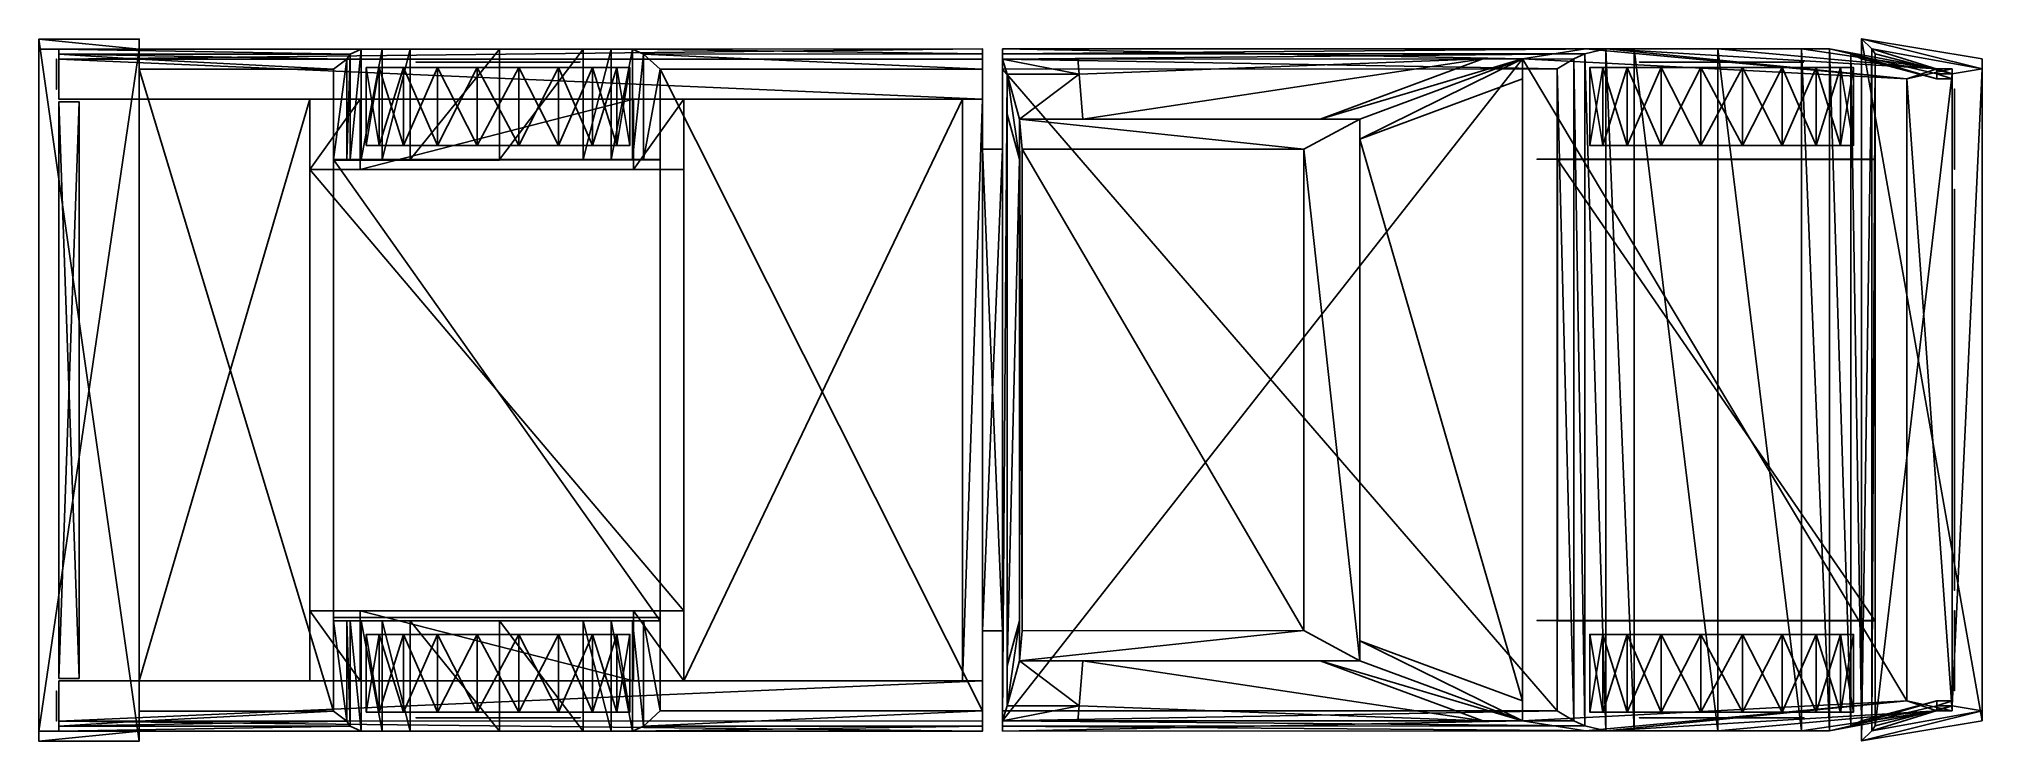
# Model space of a CAD drawing. Extents: x -1857 to -1683, y 1264 to 1328.
import ezdxf

# ---------------------------------------------------------------- set-up
doc = ezdxf.new("R2010")
doc.units = 0
for name, color, linetype in [('P1-BLACK', 8, 'CONTINUOUS'), ('P1-BODY', 5, 'CONTINUOUS'), ('P1-GLASS', 8, 'CONTINUOUS'), ('P1-HUB', 15, 'CONTINUOUS'), ('P1-LITE', 15, 'CONTINUOUS'), ('P1-RED', 9, 'CONTINUOUS'), ('P1-ROOF', 5, 'CONTINUOUS'), ('P1-SILV', 15, 'CONTINUOUS'), ('P1-TIRE', 8, 'CONTINUOUS'), ('P2-YELLO01', 10, 'CONTINUOUS')]:
    doc.layers.add(name, color=color, linetype=linetype)

msp = doc.modelspace()

# ---------------------------------------------------------------- meshes
at = {"layer": 'P1-BLACK'}
mesh = msp.add_polyface(dxfattribs=at)
corners = [(-1770.640137, 1324.866943, 11.134984), (-1720.799194, 1324.874023, 11.134964), (-1720.799194, 1267.114014, 11.135075), (-1770.640137, 1267.107056, 11.135095), (-1719.296631, 1325.776001, 20.150879), (-1719.296631, 1266.21106, 20.150892), (-1718.312256, 1326.228027, 22.679739), (-1718.312256, 1265.76001, 22.679752), (-1716.399658, 1326.678955, 24.592268), (-1716.399658, 1265.30896, 24.592281), (-1713.880005, 1326.680054, 25.575027), (-1713.880005, 1265.310059, 25.575043), (-1706.355469, 1326.68103, 26.172598), (-1706.355469, 1265.311035, 26.172611), (-1698.829956, 1326.682983, 25.575068), (-1698.829956, 1265.312988, 25.575083), (-1696.310303, 1326.682983, 24.592258), (-1696.310303, 1265.312988, 24.592262), (-1694.397827, 1326.232056, 22.679789), (-1694.397827, 1265.765015, 22.679792), (-1693.415039, 1325.781006, 20.160069), (-1693.415039, 1266.215942, 20.160072), (-1692.512451, 1326.68396, 14.745024), (-1693.415039, 1327.58606, 20.160069), (-1693.415039, 1264.411011, 20.160072), (-1692.512451, 1265.313965, 14.745115), (-1682.584961, 1325.782959, 20.160069), (-1682.584961, 1266.218018, 20.160072), (-1682.584961, 1324.880005, 14.744994), (-1682.584961, 1267.119995, 14.745115), (-1685.29248, 1324.427979, 12.940004), (-1685.29248, 1267.571045, 12.940115), (-1692.21167, 1326.233032, 12.940034), (-1692.21167, 1265.765015, 12.940115), (-1857.280029, 1327.562988, 20.160038), (-1848.255005, 1327.563965, 20.160038), (-1848.255005, 1264.389038, 20.160051), (-1857.280029, 1264.387939, 20.160051), (-1848.255127, 1326.661011, 14.728534), (-1848.255005, 1265.291992, 14.728625), (-1857.280029, 1326.660034, 15.647504), (-1857.280029, 1265.290039, 15.647594), (-1848.255127, 1324.855957, 14.728515), (-1830.804688, 1324.859009, 12.951654), (-1830.804565, 1267.098999, 12.951775), (-1848.255005, 1267.095947, 14.728625), (-1801.418457, 1324.863037, 11.134974), (-1772.445068, 1324.866943, 11.134984), (-1772.445068, 1267.107056, 11.135095), (-1801.418457, 1267.103027, 11.135085), (-1830.804565, 1316.737061, 12.951757), (-1829.603271, 1316.737061, 20.160048), (-1829.603271, 1325.761963, 20.160038), (-1829.30249, 1316.737061, 21.965048), (-1829.30249, 1326.213013, 21.965048), (-1828.319702, 1316.737061, 24.484768), (-1828.319702, 1326.66394, 24.484768), (-1826.407227, 1316.737061, 26.397238), (-1826.407227, 1326.665039, 26.397228), (-1823.887451, 1316.737061, 27.380049), (-1823.887451, 1326.665039, 27.380037), (-1815.862549, 1316.738037, 27.977598), (-1815.862549, 1326.666016, 27.977589), (-1808.337524, 1316.73999, 27.380037), (-1808.337524, 1326.666992, 27.380028), (-1805.817871, 1316.73999, 26.397228), (-1805.817871, 1326.666992, 26.397219), (-1803.905273, 1316.73999, 24.484758), (-1803.905273, 1326.667969, 24.484749), (-1802.922485, 1316.73999, 21.965038), (-1802.922485, 1326.217041, 21.965029), (-1801.418335, 1316.73999, 11.135068), (-1830.804443, 1316.676025, 12.951694), (-1828.851196, 1316.677002, 27.831358), (-1815.862427, 1316.680054, 27.977598), (-1803.373657, 1316.68396, 27.831348), (-1801.418335, 1316.68396, 11.135005), (-1801.418335, 1275.224976, 11.135081), (-1830.804565, 1275.220947, 12.951761), (-1770.640015, 1317.646973, 11.135077), (-1772.445068, 1317.646973, 11.135077), (-1772.445068, 1274.327026, 11.135092), (-1770.640015, 1274.327026, 11.135092), (-1772.445068, 1317.646973, 16.550167), (-1770.640015, 1317.646973, 16.550167), (-1770.640015, 1274.327026, 16.550112), (-1772.445068, 1274.327026, 16.550112), (-1685.066895, 1314.050049, 32.79512), (-1685.066895, 1314.050049, 23.544498), (-1685.066895, 1277.949951, 23.544502), (-1685.066895, 1277.949951, 32.79512), (-1855.474976, 1321.921997, 38.210167), (-1853.670044, 1321.921997, 38.210167), (-1853.670044, 1321.921997, 20.386019), (-1855.474976, 1321.921997, 20.386019), (-1832.912476, 1322.151001, 20.160048), (-1848.255005, 1322.149048, 20.160048), (-1848.255005, 1269.803955, 20.160063), (-1832.912476, 1269.80603, 20.160063), (-1832.912476, 1315.833984, 20.160059), (-1799.3125, 1315.838013, 20.160099), (-1799.3125, 1276.128052, 20.160103), (-1832.912476, 1276.124023, 20.160063), (-1774.25, 1322.159058, 20.160109), (-1799.3125, 1322.156006, 20.160099), (-1799.3125, 1269.811035, 20.160103), (-1774.25, 1269.813965, 20.160112), (-1774.25, 1322.159058, 38.210094), (-1774.25, 1269.813965, 38.210114), (-1720.799072, 1316.750977, 11.135028), (-1692.21167, 1316.755981, 12.940067), (-1692.21167, 1316.755981, 28.056978), (-1722.602051, 1316.750977, 28.056938), (-1829.603271, 1275.222046, 20.160063), (-1829.603271, 1266.197021, 20.160051), (-1829.30249, 1275.222046, 21.965052), (-1829.30249, 1265.744995, 21.965052), (-1828.319702, 1275.222046, 24.484772), (-1828.319702, 1265.293945, 24.484772), (-1826.407227, 1275.222046, 26.397242), (-1826.407227, 1265.295044, 26.397242), (-1823.887451, 1275.222046, 27.380053), (-1823.887451, 1265.295044, 27.380062), (-1815.862549, 1275.223022, 27.977602), (-1815.862549, 1265.296021, 27.977602), (-1808.337524, 1275.224976, 27.380041), (-1808.337524, 1265.296997, 27.380053), (-1805.817871, 1275.224976, 26.397232), (-1805.817871, 1265.296997, 26.397232), (-1803.905273, 1275.224976, 24.484762), (-1803.905273, 1265.297974, 24.484762), (-1802.922485, 1275.224976, 21.965042), (-1802.922485, 1265.749023, 21.965042), (-1830.804688, 1275.517944, 12.951774), (-1828.851318, 1275.516968, 27.831362), (-1815.862549, 1275.51001, 27.977602), (-1803.373779, 1275.504028, 27.831352), (-1801.418457, 1275.503052, 11.135094), (-1855.474976, 1270.029053, 38.210175), (-1853.670044, 1270.029053, 38.210182), (-1853.670044, 1270.029053, 20.386032), (-1855.474976, 1270.029053, 20.386032), (-1720.799072, 1275.235962, 11.135054), (-1692.21167, 1275.240967, 12.940084), (-1692.21167, 1275.240967, 28.056982), (-1722.602051, 1275.235962, 28.056942), (-1770.640015, 1266.204956, 39.112602), (-1723.905029, 1266.212036, 39.112614), (-1723.905029, 1325.776978, 39.112606), (-1770.640015, 1325.77002, 39.112595), (-1720.752075, 1316.737061, 10.962862), (-1692.20459, 1316.73999, 12.970626), (-1692.20459, 1275.224976, 12.970639), (-1720.752075, 1275.220947, 10.962866)]
mesh.append_faces([[corners[k] for k in face] for face in [(72, 75, 76)]], dxfattribs={"vtx0": -1})
mesh.append_faces([[corners[k] for k in face] for face in [(34, 37, 36), (35, 36, 39), (38, 39, 41), (40, 41, 37)]], dxfattribs={"vtx0": -1, "vtx1": -1, "vtx2": -1})
mesh.append_faces([[corners[k] for k in face] for face in [(72, 74, 75)]], dxfattribs={"vtx0": -1, "vtx2": -1})
mesh.append_faces([[corners[k] for k in face] for face in [(137, 136, 133)]], dxfattribs={"vtx1": -1})
mesh.append_faces([[corners[k] for k in face] for face in [(36, 35, 34), (39, 38, 35), (41, 40, 38), (37, 34, 40), (136, 135, 133)]], dxfattribs={"vtx1": -1, "vtx2": -1})
mesh.append_faces([[corners[k] for k in face] for face in [(0, 1, 2), (2, 3, 0), (1, 4, 5), (5, 2, 1), (4, 6, 7), (7, 5, 4), (6, 8, 9), (9, 7, 6), (8, 10, 11), (11, 9, 8), (10, 12, 13), (13, 11, 10), (12, 14, 15), (15, 13, 12), (14, 16, 17), (17, 15, 14), (16, 18, 19), (19, 17, 16), (18, 20, 21), (21, 19, 18), (24, 23, 22), (22, 25, 24), (27, 26, 23), (23, 24, 27), (29, 28, 26), (26, 27, 29), (31, 30, 28), (28, 29, 31), (33, 32, 30), (30, 31, 33), (25, 22, 32), (32, 33, 25), (23, 26, 28), (28, 22, 23), (22, 28, 30), (30, 32, 22), (34, 35, 38), (38, 40, 34), (42, 43, 44), (44, 45, 42), (46, 47, 48), (48, 49, 46), (52, 51, 50), (50, 43, 52), (54, 53, 51), (51, 52, 54), (56, 55, 53), (53, 54, 56), (58, 57, 55), (55, 56, 58), (60, 59, 57), (57, 58, 60), (62, 61, 59), (59, 60, 62), (64, 63, 61), (61, 62, 64), (66, 65, 63), (63, 64, 66), (68, 67, 65), (65, 66, 68), (70, 69, 67), (67, 68, 70), (46, 71, 69), (69, 70, 46), (72, 73, 74), (50, 71, 77), (77, 78, 50), (81, 80, 79), (79, 82, 81), (85, 84, 83), (83, 86, 85), (83, 84, 79), (79, 80, 83), (89, 88, 87), (87, 90, 89), (91, 92, 93), (93, 94, 91), (95, 96, 97), (97, 98, 95), (101, 100, 99), (99, 102, 101), (103, 104, 105), (105, 106, 103), (107, 103, 106), (106, 108, 107), (111, 110, 109), (109, 112, 111), (29, 27, 24), (24, 25, 29), (31, 29, 25), (25, 33, 31), (39, 36, 37), (37, 41, 39), (78, 113, 114), (114, 44, 78), (113, 115, 116), (116, 114, 113), (115, 117, 118), (118, 116, 115), (117, 119, 120), (120, 118, 117), (119, 121, 122), (122, 120, 119), (121, 123, 124), (124, 122, 121), (123, 125, 126), (126, 124, 123), (125, 127, 128), (128, 126, 125), (127, 129, 130), (130, 128, 127), (129, 131, 132), (132, 130, 129), (131, 77, 49), (49, 132, 131), (135, 134, 133), (82, 85, 86), (86, 81, 82), (140, 139, 138), (138, 141, 140), (142, 143, 144), (144, 145, 142), (146, 147, 148), (148, 149, 146), (150, 151, 152), (152, 153, 150)]], dxfattribs={"vtx2": -1})
at = {"layer": 'P1-BODY'}
mesh = msp.add_polyface(dxfattribs=at)
corners = [(-1770.640015, 1325.77002, 39.112595), (-1770.640015, 1266.204956, 39.112904), (-1770.640015, 1326.671997, 35.051296), (-1770.640015, 1265.302002, 35.051304), (-1770.640015, 1326.671997, 33.697548), (-1770.640015, 1265.302002, 33.697556), (-1770.640015, 1326.671997, 26.17285), (-1770.640015, 1265.302002, 26.172804), (-1770.640015, 1326.671997, 25.5753), (-1770.640015, 1265.302002, 25.575254), (-1770.640015, 1326.671997, 24.592541), (-1770.640015, 1265.302002, 24.592495), (-1770.640015, 1326.220947, 22.680019), (-1770.640015, 1265.753052, 22.679964), (-1770.640015, 1325.77002, 20.160299), (-1770.640015, 1266.204956, 20.160244), (-1770.640137, 1324.866943, 11.13524), (-1770.640137, 1267.107056, 11.135304), (-1723.905029, 1325.776978, 39.112556), (-1689.35376, 1323.977051, 35.051247), (-1689.35376, 1268.021973, 35.051273), (-1723.905029, 1266.212036, 39.112865), (-1685.29248, 1324.880005, 33.697567), (-1685.29248, 1267.119995, 33.697876), (-1772.445068, 1322.159058, 38.210346), (-1774.25, 1322.159058, 38.210396), (-1774.25, 1269.813965, 38.210114), (-1772.445068, 1269.813965, 38.210052), (-1772.445068, 1325.77002, 38.210339), (-1772.445068, 1326.671997, 33.697598), (-1772.445068, 1265.302002, 33.697613), (-1772.445068, 1266.203979, 38.210045), (-1772.445068, 1326.671997, 27.977791), (-1772.445068, 1265.302002, 27.977804), (-1772.445068, 1326.671997, 26.39749), (-1772.445068, 1265.302002, 26.397434), (-1772.445068, 1326.671997, 24.48502), (-1772.445068, 1265.302002, 24.484964), (-1772.445068, 1326.220947, 21.9653), (-1772.445068, 1265.753052, 21.965244), (-1772.445068, 1324.866943, 11.13524), (-1772.445068, 1267.107056, 11.135304), (-1685.29248, 1324.427979, 22.679981), (-1685.29248, 1323.977051, 20.160261), (-1685.29248, 1268.021973, 20.160265), (-1685.29248, 1267.571045, 22.679985), (-1685.29248, 1323.977051, 20.160261), (-1686.64624, 1323.977051, 20.160311), (-1686.64624, 1324.427979, 22.679981), (-1685.29248, 1324.427979, 22.679981), (-1686.64624, 1324.880005, 24.592501), (-1685.29248, 1324.880005, 24.592501), (-1686.64624, 1324.880005, 25.57526), (-1685.29248, 1324.880005, 25.57526), (-1686.64624, 1324.880005, 26.172812), (-1685.29248, 1324.880005, 26.172812), (-1686.64624, 1324.880005, 33.697567), (-1685.29248, 1324.880005, 33.697567), (-1689.35376, 1323.977051, 35.051247), (-1693.415039, 1325.781006, 20.16032), (-1694.397827, 1326.232056, 22.68004), (-1696.310303, 1326.682983, 24.59256), (-1698.829956, 1326.682983, 25.575319), (-1706.35498, 1326.68103, 26.17285), (-1716.351563, 1326.680054, 33.697857), (-1718.23999, 1326.680054, 35.051308), (-1723.905029, 1325.776978, 39.112556), (-1770.640015, 1326.671997, 35.051296), (-1770.640015, 1325.77002, 39.112595), (-1770.640015, 1326.671997, 33.697548), (-1770.640015, 1326.671997, 26.17285), (-1770.640015, 1326.671997, 25.575291), (-1713.880005, 1326.680054, 25.57527), (-1716.399658, 1326.678955, 24.592461), (-1770.640015, 1326.671997, 24.592541), (-1770.640015, 1326.220947, 22.68001), (-1718.312256, 1326.228027, 22.679991), (-1719.296631, 1325.776001, 20.151131), (-1770.640015, 1325.77002, 20.16029), (-1720.799194, 1324.874023, 11.135219), (-1770.640137, 1324.866943, 11.13524), (-1832.912476, 1315.833984, 20.160299), (-1828.400024, 1315.833984, 30.990301), (-1803.824951, 1315.838013, 30.990292), (-1799.3125, 1315.838013, 20.160351), (-1828.400024, 1322.151978, 30.990292), (-1832.912476, 1322.151001, 20.16024), (-1803.824951, 1322.155029, 30.99028), (-1799.3125, 1322.156006, 20.16028), (-1772.445068, 1322.159058, 38.210346), (-1855.474976, 1322.147949, 38.210468), (-1855.474976, 1325.758057, 38.210468), (-1772.445068, 1325.77002, 38.210339), (-1772.445068, 1326.671997, 33.697598), (-1855.474976, 1326.660034, 33.697727), (-1772.445068, 1326.671997, 27.977791), (-1855.474976, 1326.660034, 27.977921), (-1815.862549, 1326.666016, 27.977781), (-1823.887451, 1326.665039, 27.38023), (-1855.474976, 1326.661011, 27.38023), (-1826.407227, 1326.665039, 26.39748), (-1855.474976, 1326.660034, 26.39761), (-1828.319702, 1326.66394, 24.48502), (-1855.474976, 1326.660034, 24.48514), (-1829.30249, 1326.213013, 21.9653), (-1855.474976, 1326.208984, 21.96542), (-1829.603271, 1325.761963, 20.16029), (-1848.255005, 1325.759033, 20.16029), (-1855.474976, 1325.758057, 20.160419), (-1830.804688, 1324.859009, 12.951911), (-1848.255127, 1324.855957, 14.728759), (-1772.445068, 1326.671997, 27.38023), (-1808.337524, 1326.666992, 27.38022), (-1772.445068, 1326.671997, 26.39748), (-1805.817871, 1326.666992, 26.39747), (-1772.445068, 1326.671997, 24.48502), (-1803.905273, 1326.667969, 24.485001), (-1772.445068, 1326.220947, 21.9653), (-1802.922485, 1326.217041, 21.965281), (-1772.445068, 1324.866943, 11.13524), (-1801.418457, 1324.863037, 11.13523), (-1774.25, 1322.159058, 38.210346), (-1774.25, 1322.159058, 27.977791), (-1855.474976, 1322.147949, 27.977921), (-1829.655273, 1322.151978, 27.977791), (-1855.474976, 1322.147949, 20.16037), (-1802.569824, 1322.155029, 27.977781), (-1774.25, 1322.159058, 20.160292), (-1855.474976, 1322.147949, 33.697727), (-1855.474976, 1322.147949, 26.397551), (-1855.474976, 1322.147949, 24.485081), (-1855.474976, 1322.147949, 21.96537), (-1855.474976, 1321.922974, 38.210537), (-1853.670044, 1321.922974, 38.210537), (-1853.670044, 1270.029053, 38.210236), (-1855.474976, 1270.029053, 38.210236), (-1853.670044, 1321.922974, 20.386051), (-1853.670044, 1270.029053, 20.386065), (-1855.474976, 1321.922974, 20.386051), (-1855.474976, 1270.029053, 20.386065), (-1685.29248, 1268.021973, 20.160265), (-1686.64624, 1268.021973, 20.160315), (-1686.64624, 1267.571045, 22.679985), (-1685.29248, 1267.571045, 22.679985), (-1686.64624, 1267.119995, 24.592514), (-1685.29248, 1267.119995, 24.592514), (-1686.64624, 1267.119995, 25.575275), (-1685.29248, 1267.119995, 25.575275), (-1686.64624, 1267.119995, 26.172825), (-1685.29248, 1267.119995, 26.172825), (-1686.64624, 1267.119995, 33.697876), (-1685.29248, 1267.119995, 33.697876), (-1689.35376, 1268.021973, 35.051273), (-1693.415039, 1266.215942, 20.160265), (-1694.397827, 1265.765015, 22.679985), (-1696.310303, 1265.312988, 24.592514), (-1698.829956, 1265.312988, 25.575275), (-1706.35498, 1265.311035, 26.172804), (-1716.351563, 1265.310059, 33.697563), (-1718.23999, 1265.310059, 35.051315), (-1723.905029, 1266.212036, 39.112865), (-1770.640015, 1265.302002, 35.051304), (-1770.640015, 1266.204956, 39.112904), (-1770.640015, 1265.302002, 33.697556), (-1770.640015, 1265.302002, 26.172804), (-1770.640015, 1265.302002, 25.575254), (-1713.880005, 1265.310059, 25.575235), (-1716.399658, 1265.30896, 24.592415), (-1770.640015, 1265.302002, 24.592495), (-1770.640015, 1265.753052, 22.679964), (-1718.312256, 1265.76001, 22.679945), (-1719.296631, 1266.21106, 20.151085), (-1770.640015, 1266.204956, 20.160244), (-1720.799194, 1267.114014, 11.135283), (-1770.640137, 1267.107056, 11.135304), (-1832.912476, 1276.124023, 20.160255), (-1828.400024, 1276.124023, 30.990305), (-1803.824951, 1276.128052, 30.990295), (-1799.3125, 1276.128052, 20.160295), (-1828.400024, 1269.807007, 30.990305), (-1832.912476, 1269.80603, 20.160255), (-1803.824951, 1269.810059, 30.990295), (-1799.3125, 1269.811035, 20.160295), (-1772.445068, 1269.813965, 38.210052), (-1855.474976, 1269.802979, 38.210175), (-1855.474976, 1266.192993, 38.210175), (-1772.445068, 1266.203979, 38.210045), (-1772.445068, 1265.302002, 33.697613), (-1855.474976, 1265.291016, 33.697735), (-1772.445068, 1265.302002, 27.977804), (-1855.474976, 1265.291016, 27.977934), (-1815.862549, 1265.296021, 27.977795), (-1823.887451, 1265.295044, 27.380255), (-1855.474976, 1265.291016, 27.380255), (-1826.407227, 1265.295044, 26.397434), (-1855.474976, 1265.291016, 26.397564), (-1828.319702, 1265.293945, 24.484964), (-1855.474976, 1265.291016, 24.485094), (-1829.30249, 1265.744995, 21.965244), (-1855.474976, 1265.741943, 21.965374), (-1829.603271, 1266.197021, 20.160244), (-1848.255005, 1266.19397, 20.160244), (-1855.474976, 1266.192993, 20.160374), (-1830.804565, 1267.098999, 12.951983), (-1848.255005, 1267.095947, 14.728835), (-1772.445068, 1265.302002, 27.380255), (-1808.337524, 1265.296997, 27.380245), (-1772.445068, 1265.302002, 26.397434), (-1805.817871, 1265.296997, 26.397425), (-1772.445068, 1265.302002, 24.484964), (-1803.905273, 1265.297974, 24.484955), (-1772.445068, 1265.753052, 21.965244), (-1802.922485, 1265.749023, 21.965235), (-1772.445068, 1267.107056, 11.135304), (-1801.418457, 1267.103027, 11.135295), (-1774.25, 1269.813965, 38.210052), (-1774.25, 1269.813965, 27.977804), (-1855.474976, 1269.802979, 27.977934), (-1829.655273, 1269.807007, 27.977804), (-1855.474976, 1269.802979, 20.160374), (-1802.569824, 1269.810059, 27.977795), (-1774.25, 1269.813965, 20.160305), (-1855.474976, 1269.802979, 33.698036), (-1855.474976, 1269.802979, 26.397564), (-1855.474976, 1269.802979, 24.485094), (-1855.474976, 1269.802979, 21.965374)]
mesh.append_faces([[corners[k] for k in face] for face in [(57, 56, 58), (65, 66, 58), (107, 108, 105), (152, 150, 151), (152, 160, 159), (199, 202, 201)]])
mesh.append_faces([[corners[k] for k in face] for face in [(0, 2, 3), (3, 1, 0), (2, 4, 5), (5, 3, 2), (4, 6, 7), (7, 5, 4), (6, 8, 9), (9, 7, 6), (8, 10, 11), (11, 9, 8), (10, 12, 13), (13, 11, 10), (12, 14, 15), (15, 13, 12), (14, 16, 17), (17, 15, 14), (20, 19, 18), (18, 21, 20), (23, 22, 19), (19, 20, 23), (26, 25, 24), (24, 27, 26), (30, 29, 28), (28, 31, 30), (33, 32, 29), (29, 30, 33), (35, 34, 32), (32, 33, 35), (37, 36, 34), (34, 35, 37), (39, 38, 36), (36, 37, 39), (41, 40, 38), (38, 39, 41), (44, 43, 42), (42, 45, 44), (46, 47, 48), (48, 49, 46), (49, 48, 50), (50, 51, 49), (51, 50, 52), (52, 53, 51), (53, 52, 54), (54, 55, 53), (55, 54, 56), (56, 57, 55), (47, 59, 60), (60, 48, 47), (48, 60, 61), (61, 50, 48), (50, 61, 62), (62, 52, 50), (54, 52, 62), (62, 63, 54), (54, 63, 64), (64, 56, 54), (58, 56, 64), (64, 65, 58), (66, 65, 67), (67, 68, 66), (69, 67, 65), (65, 64, 69), (64, 63, 70), (70, 69, 64), (71, 70, 63), (63, 72, 71), (72, 73, 74), (74, 71, 72), (75, 74, 73), (73, 76, 75), (76, 77, 78), (78, 75, 76), (78, 77, 79), (79, 80, 78), (83, 82, 81), (81, 84, 83), (81, 82, 85), (85, 86, 81), (82, 83, 87), (87, 85, 82), (83, 84, 88), (88, 87, 83), (91, 90, 89), (89, 92, 91), (91, 92, 93), (93, 94, 91), (94, 93, 95), (95, 96, 94), (96, 97, 98), (98, 99, 96), (99, 98, 100), (100, 101, 99), (101, 100, 102), (102, 103, 101), (103, 102, 104), (104, 105, 103), (105, 104, 106), (106, 107, 105), (107, 106, 109), (109, 110, 107), (97, 95, 111), (111, 112, 97), (112, 111, 113), (113, 114, 112), (114, 113, 115), (115, 116, 114), (116, 115, 117), (117, 118, 116), (118, 117, 119), (119, 120, 118), (122, 121, 90), (90, 123, 122), (86, 124, 123), (123, 125, 86), (127, 122, 126), (126, 88, 127), (94, 128, 90), (90, 91, 94), (96, 123, 128), (128, 94, 96), (101, 129, 123), (123, 96, 101), (103, 130, 129), (129, 101, 103), (105, 131, 130), (130, 103, 105), (108, 125, 131), (131, 105, 108), (134, 133, 132), (132, 135, 134), (137, 136, 133), (133, 134, 137), (139, 138, 136), (136, 137, 139), (132, 138, 139), (139, 135, 132), (142, 141, 140), (140, 143, 142), (144, 142, 143), (143, 145, 144), (146, 144, 145), (145, 147, 146), (148, 146, 147), (147, 149, 148), (150, 148, 149), (149, 151, 150), (154, 153, 141), (141, 142, 154), (155, 154, 142), (142, 144, 155), (156, 155, 144), (144, 146, 156), (156, 146, 148), (148, 157, 156), (158, 157, 148), (148, 150, 158), (158, 150, 152), (152, 159, 158), (161, 159, 160), (160, 162, 161), (159, 161, 163), (163, 158, 159), (164, 157, 158), (158, 163, 164), (157, 164, 165), (165, 166, 157), (168, 167, 166), (166, 165, 168), (167, 168, 169), (169, 170, 167), (172, 171, 170), (170, 169, 172), (173, 171, 172), (172, 174, 173), (175, 176, 177), (177, 178, 175), (179, 176, 175), (175, 180, 179), (181, 177, 176), (176, 179, 181), (182, 178, 177), (177, 181, 182), (183, 184, 185), (185, 186, 183), (187, 186, 185), (185, 188, 187), (189, 187, 188), (188, 190, 189), (192, 191, 190), (190, 193, 192), (194, 192, 193), (193, 195, 194), (196, 194, 195), (195, 197, 196), (198, 196, 197), (197, 199, 198), (200, 198, 199), (199, 201, 200), (203, 200, 201), (201, 204, 203), (205, 189, 191), (191, 206, 205), (207, 205, 206), (206, 208, 207), (209, 207, 208), (208, 210, 209), (211, 209, 210), (210, 212, 211), (213, 211, 212), (212, 214, 213), (184, 215, 216), (216, 217, 184), (217, 218, 180), (180, 219, 217), (220, 216, 221), (221, 182, 220), (184, 222, 188), (188, 185, 184), (222, 217, 190), (190, 188, 222), (217, 223, 195), (195, 190, 217), (223, 224, 197), (197, 195, 223), (224, 225, 199), (199, 197, 224), (225, 219, 202), (202, 199, 225)]], dxfattribs={"vtx2": -1})
at = {"layer": 'P1-GLASS'}
mesh = msp.add_polyface(dxfattribs=at)
corners = [(-1769.113525, 1316.744995, 56.260654), (-1770.238403, 1320.80603, 43.625389), (-1770.238403, 1271.168945, 43.625095), (-1769.113525, 1275.22998, 56.260059), (-1738.540283, 1318.555054, 56.260006), (-1723.905029, 1323.972046, 39.112858), (-1723.905029, 1268.016968, 39.112564), (-1738.540283, 1273.430054, 56.260616), (-1763.421387, 1320.355957, 56.260098), (-1742.099854, 1320.359009, 56.260056), (-1727.4646, 1325.776001, 39.112907), (-1763.75293, 1324.416992, 43.625088), (-1763.871338, 1325.770996, 39.112846), (-1763.421387, 1271.620972, 56.260414), (-1742.099854, 1271.624023, 56.260365), (-1727.4646, 1266.21106, 39.112614), (-1763.75293, 1267.55896, 43.625397), (-1763.871338, 1266.206055, 39.112553)]
mesh.append_faces([[corners[k] for k in face] for face in [(12, 10, 11), (17, 15, 16)]])
mesh.append_faces([[corners[k] for k in face] for face in [(0, 1, 2), (2, 3, 0), (6, 5, 4), (4, 7, 6), (10, 9, 8), (8, 11, 10), (15, 14, 13), (13, 16, 15)]], dxfattribs={"vtx2": -1})
at = {"layer": 'P1-HUB'}
mesh = msp.add_polyface(dxfattribs=at)
corners = [(-1699.335205, 1266.5, 15.239608), (-1700.710815, 1266.5, 17.132908), (-1702.604248, 1266.5, 18.508488), (-1704.829834, 1266.5, 19.231672), (-1707.170166, 1266.5, 19.231665), (-1709.395874, 1266.5, 18.508488), (-1711.289185, 1266.5, 17.132917), (-1712.664795, 1266.5, 15.239589), (-1713.387939, 1266.5, 13.013886), (-1713.387939, 1266.5, 10.673629), (-1712.664795, 1266.5, 8.447904), (-1711.289185, 1266.5, 6.554558), (-1709.395874, 1266.5, 5.178976), (-1707.170166, 1266.5, 4.455791), (-1704.829834, 1266.5, 4.455798), (-1702.604248, 1266.5, 5.178972), (-1700.710815, 1266.5, 6.554547), (-1699.335205, 1266.5, 8.447916), (-1698.612061, 1266.5, 10.673629), (-1698.612061, 1266.5, 13.013886), (-1809.335205, 1266.499023, 15.239589), (-1810.710815, 1266.499023, 17.132887), (-1812.604248, 1266.499023, 18.508471), (-1814.829834, 1266.499023, 19.231655), (-1817.170166, 1266.499023, 19.231644), (-1819.395874, 1266.499023, 18.508471), (-1821.289185, 1266.499023, 17.132896), (-1822.664795, 1266.499023, 15.239579), (-1823.387939, 1266.499023, 13.013867), (-1823.387939, 1266.499023, 10.673609), (-1822.664795, 1266.499023, 8.447886), (-1821.289185, 1266.499023, 6.554541), (-1819.395874, 1266.499023, 5.178957), (-1817.170166, 1266.499023, 4.455773), (-1814.829834, 1266.499023, 4.45578), (-1812.604248, 1266.499023, 5.178953), (-1810.710815, 1266.499023, 6.554529), (-1809.335205, 1266.499023, 8.447898), (-1808.612061, 1266.499023, 10.673609), (-1808.612061, 1266.499023, 13.013867), (-1699.335205, 1325.5, 15.239611), (-1700.710815, 1325.5, 17.132904), (-1702.604248, 1325.5, 18.508484), (-1704.829834, 1325.5, 19.23167), (-1707.170166, 1325.5, 19.23167), (-1709.395874, 1325.5, 18.508495), (-1711.289185, 1325.5, 17.132921), (-1712.664795, 1325.5, 15.239593), (-1713.387939, 1325.5, 13.01389), (-1713.387939, 1325.5, 10.673623), (-1712.664795, 1325.5, 8.447905), (-1711.289185, 1325.5, 6.554614), (-1709.395874, 1325.5, 5.179031), (-1707.170166, 1325.5, 4.455837), (-1704.829834, 1325.5, 4.455844), (-1702.604248, 1325.5, 5.179027), (-1700.710815, 1325.5, 6.554603), (-1699.335205, 1325.5, 8.447917), (-1698.612061, 1325.5, 10.673623), (-1698.612061, 1325.5, 13.013881), (-1809.335205, 1325.499023, 15.239592), (-1810.710815, 1325.499023, 17.132885), (-1812.604248, 1325.499023, 18.508467), (-1814.829834, 1325.499023, 19.231651), (-1817.170166, 1325.499023, 19.231642), (-1819.395874, 1325.499023, 18.508474), (-1821.289185, 1325.499023, 17.132893), (-1822.664795, 1325.499023, 15.239574), (-1823.387939, 1325.499023, 13.013862), (-1823.387939, 1325.499023, 10.673604), (-1822.664795, 1325.499023, 8.447885), (-1821.289185, 1325.499023, 6.554595), (-1819.395874, 1325.499023, 5.179013), (-1817.170166, 1325.499023, 4.455819), (-1814.829834, 1325.499023, 4.455825), (-1812.604248, 1325.499023, 5.179008), (-1810.710815, 1325.499023, 6.554584), (-1809.335205, 1325.499023, 8.447898), (-1808.612061, 1325.499023, 10.673604), (-1808.612061, 1325.499023, 13.013862)]
mesh.append_faces([[corners[k] for k in face] for face in [(0, 18, 19), (20, 38, 39)]], dxfattribs={"vtx0": -1})
mesh.append_faces([[corners[k] for k in face] for face in [(0, 2, 3), (0, 3, 4), (0, 4, 5), (0, 5, 6), (0, 6, 7), (0, 7, 8), (0, 8, 9), (0, 9, 10), (0, 10, 11), (0, 11, 12), (0, 12, 13), (0, 13, 14), (0, 14, 15), (0, 15, 16), (0, 16, 17), (0, 17, 18), (20, 22, 23), (20, 23, 24), (20, 24, 25), (20, 25, 26), (20, 26, 27), (20, 27, 28), (20, 28, 29), (20, 29, 30), (20, 30, 31), (20, 31, 32), (20, 32, 33), (20, 33, 34), (20, 34, 35), (20, 35, 36), (20, 36, 37), (20, 37, 38)]], dxfattribs={"vtx0": -1, "vtx2": -1})
mesh.append_faces([[corners[k] for k in face] for face in [(59, 58, 40), (79, 78, 60)]], dxfattribs={"vtx1": -1})
mesh.append_faces([[corners[k] for k in face] for face in [(43, 42, 40), (44, 43, 40), (45, 44, 40), (46, 45, 40), (47, 46, 40), (48, 47, 40), (49, 48, 40), (50, 49, 40), (51, 50, 40), (52, 51, 40), (53, 52, 40), (54, 53, 40), (55, 54, 40), (56, 55, 40), (57, 56, 40), (58, 57, 40), (63, 62, 60), (64, 63, 60), (65, 64, 60), (66, 65, 60), (67, 66, 60), (68, 67, 60), (69, 68, 60), (70, 69, 60), (71, 70, 60), (72, 71, 60), (73, 72, 60), (74, 73, 60), (75, 74, 60), (76, 75, 60), (77, 76, 60), (78, 77, 60)]], dxfattribs={"vtx1": -1, "vtx2": -1})
mesh.append_faces([[corners[k] for k in face] for face in [(0, 1, 2), (20, 21, 22), (42, 41, 40), (62, 61, 60)]], dxfattribs={"vtx2": -1})
at = {"layer": 'P1-LITE'}
mesh = msp.add_polyface(dxfattribs=at)
corners = [(-1685.066895, 1315.85498, 32.79512), (-1685.066895, 1315.85498, 27.380129), (-1685.066895, 1323.074951, 27.380117), (-1685.066895, 1323.074951, 32.795116), (-1685.066895, 1276.14502, 32.79512), (-1685.066895, 1276.14502, 27.380133), (-1685.066895, 1268.925049, 27.380133), (-1685.066895, 1268.925049, 32.795124), (-1855.700562, 1323.051025, 28.056978), (-1855.700562, 1323.051025, 26.477598), (-1855.700562, 1325.758057, 26.477598), (-1855.700562, 1325.758057, 28.056978), (-1855.700562, 1268.901001, 28.056992), (-1855.700562, 1268.901001, 26.477612), (-1855.700562, 1266.192993, 26.477612), (-1855.700562, 1266.192993, 28.056992)]
mesh.append_faces([[corners[k] for k in face] for face in [(0, 1, 2), (2, 3, 0), (6, 5, 4), (4, 7, 6), (10, 9, 8), (8, 11, 10), (12, 13, 14), (14, 15, 12)]], dxfattribs={"vtx2": -1})
at = {"layer": 'P1-RED'}
mesh = msp.add_polyface(dxfattribs=at)
corners = [(-1855.700562, 1323.051025, 33.697598), (-1855.700562, 1323.051025, 28.056978), (-1855.700562, 1325.758057, 28.056978), (-1855.700562, 1325.758057, 33.697598), (-1855.700562, 1268.901001, 33.697613), (-1855.700562, 1268.901001, 28.056992), (-1855.700562, 1266.192993, 28.056992), (-1855.700562, 1266.192993, 33.697613)]
mesh.append_faces([[corners[k] for k in face] for face in [(2, 1, 0), (0, 3, 2), (4, 5, 6), (6, 7, 4)]], dxfattribs={"vtx2": -1})
at = {"layer": 'P1-ROOF'}
mesh = msp.add_polyface(dxfattribs=at)
corners = [(-1769.113525, 1320.35498, 56.260044), (-1768.872559, 1317.646973, 58.968132), (-1768.872559, 1274.328003, 58.96743), (-1769.113525, 1271.619995, 56.26067), (-1743.558716, 1317.651978, 58.968021), (-1743.558716, 1274.332031, 58.967342), (-1738.540283, 1320.359985, 56.259941), (-1738.540283, 1271.625, 56.260571), (-1770.238403, 1324.416016, 43.625385), (-1770.640015, 1325.77002, 39.112591), (-1770.640015, 1266.204956, 39.112907), (-1770.238403, 1267.55896, 43.625099), (-1723.905029, 1325.776978, 39.112553), (-1770.640015, 1325.77002, 39.112591), (-1770.238403, 1324.416016, 43.625385), (-1763.75293, 1324.416992, 43.625385), (-1763.871338, 1325.770996, 39.112591), (-1769.113525, 1320.35498, 56.260044), (-1763.421387, 1320.355957, 56.260044), (-1768.872559, 1317.646973, 58.968132), (-1743.558716, 1317.651978, 58.968021), (-1738.540283, 1320.359985, 56.260002), (-1742.099854, 1320.359009, 56.260002), (-1727.4646, 1325.776001, 39.112553), (-1738.540283, 1318.555054, 56.259903), (-1723.905029, 1323.972046, 39.112553), (-1769.113525, 1316.744995, 56.260654), (-1770.238403, 1320.80603, 43.625084), (-1723.905029, 1266.212036, 39.112869), (-1770.640015, 1266.204956, 39.112907), (-1770.238403, 1267.55896, 43.625099), (-1763.75293, 1267.55896, 43.625099), (-1763.871338, 1266.206055, 39.112907), (-1769.113525, 1271.619995, 56.26067), (-1763.421387, 1271.620972, 56.26067), (-1768.872559, 1274.328003, 58.96743), (-1743.558716, 1274.332031, 58.967342), (-1738.540283, 1271.625, 56.26062), (-1742.099854, 1271.624023, 56.26062), (-1727.4646, 1266.21106, 39.112869), (-1738.540283, 1273.430054, 56.26062), (-1723.905029, 1268.016968, 39.112869), (-1769.113525, 1275.22998, 56.25996), (-1770.238403, 1271.168945, 43.625401)]
mesh.append_faces([[corners[k] for k in face] for face in [(2, 1, 0), (0, 3, 2), (5, 4, 1), (1, 2, 5), (7, 6, 4), (4, 5, 7), (8, 9, 10), (10, 11, 8), (13, 14, 15), (15, 16, 13), (15, 14, 17), (17, 18, 15), (17, 19, 20), (20, 21, 17), (22, 21, 12), (12, 23, 22), (24, 25, 12), (12, 21, 24), (14, 27, 26), (26, 17, 14), (31, 30, 29), (29, 32, 31), (33, 30, 31), (31, 34, 33), (36, 35, 33), (33, 37, 36), (28, 37, 38), (38, 39, 28), (28, 41, 40), (40, 37, 28), (42, 43, 30), (30, 33, 42)]], dxfattribs={"vtx2": -1})
at = {"layer": 'P1-SILV'}
mesh = msp.add_polyface(dxfattribs=at)
corners = [(-1685.29248, 1324.880005, 26.172619), (-1685.29248, 1324.880005, 24.592318), (-1685.29248, 1267.119995, 24.592321), (-1685.29248, 1267.119995, 26.172632), (-1685.29248, 1324.427979, 22.679789), (-1685.29248, 1267.571045, 22.679792), (-1685.29248, 1324.880005, 33.697567), (-1685.29248, 1267.119995, 33.697575)]
mesh.append_faces([[corners[k] for k in face] for face in [(2, 1, 0), (0, 3, 2), (5, 4, 1), (1, 2, 5), (3, 0, 6), (6, 7, 3)]], dxfattribs={"vtx2": -1})
at = {"layer": 'P1-TIRE'}
mesh = msp.add_polyface(dxfattribs=at)
corners = [(-1816, 1324.999023, 11.843738), (-1817.877197, 1324.999023, 23.695997), (-1814.122803, 1324.999023, 23.695997), (-1821.447876, 1324.999023, 22.535818), (-1824.485352, 1324.999023, 20.329018), (-1826.692139, 1324.999023, 17.291628), (-1827.852295, 1324.999023, 13.720947), (-1827.852295, 1324.999023, 9.966522), (-1826.692139, 1324.999023, 6.395854), (-1824.485352, 1324.999023, 3.35845), (-1821.447876, 1324.999023, 1.151652), (-1817.877197, 1324.999023, -0.008531), (-1814.122803, 1324.999023, -0.008526), (-1817.877197, 1317.999023, 23.695997), (-1814.122803, 1317.999023, 23.695997), (-1821.447876, 1317.999023, 22.535818), (-1824.485352, 1317.999023, 20.329027), (-1826.692139, 1317.999023, 17.291628), (-1827.852295, 1317.999023, 13.720948), (-1827.852295, 1317.999023, 9.966522), (-1826.692139, 1317.999023, 6.395823), (-1824.485352, 1317.999023, 3.358451), (-1821.447876, 1317.999023, 1.151652), (-1817.877197, 1317.999023, -0.008531), (-1816, 1317.999023, 11.843739)]
mesh.append_faces([[corners[k] for k in face] for face in [(0, 1, 2), (0, 3, 1), (0, 4, 3), (0, 5, 4), (0, 6, 5), (0, 7, 6), (0, 8, 7), (0, 9, 8), (0, 10, 9), (0, 11, 10), (0, 12, 11)]])
mesh.append_faces([[corners[k] for k in face] for face in [(13, 1, 3), (15, 3, 4), (16, 4, 5), (17, 5, 6), (18, 6, 7), (19, 7, 8), (20, 8, 9), (21, 9, 10), (22, 10, 11), (23, 11, 12), (24, 13, 15), (24, 15, 16), (24, 16, 17), (24, 17, 18), (24, 18, 19), (24, 19, 20), (24, 20, 21), (24, 21, 22), (24, 22, 23)]], dxfattribs={"vtx0": -1, "vtx1": -1, "vtx2": -1})
mesh.append_faces([[corners[k] for k in face] for face in [(1, 13, 14), (3, 15, 13), (4, 16, 15), (5, 17, 16), (6, 18, 17), (7, 19, 18), (8, 20, 19), (9, 21, 20), (10, 22, 21), (11, 23, 22)]], dxfattribs={"vtx2": -1})
mesh = msp.add_polyface(dxfattribs=at)
corners = [(-1816, 1324.999023, 11.843738), (-1810.552124, 1324.999023, 1.151656), (-1814.122803, 1324.999023, -0.008526), (-1807.514648, 1324.999023, 3.358452), (-1805.307861, 1324.999023, 6.395855), (-1804.147705, 1324.999023, 9.966522), (-1804.147705, 1324.999023, 13.720947), (-1805.307861, 1324.999023, 17.291618), (-1807.514648, 1324.999023, 20.329018), (-1810.552124, 1324.999023, 22.535818), (-1814.122803, 1324.999023, 23.695997), (-1810.552124, 1317.999023, 1.151656), (-1814.122803, 1317.999023, -0.008525), (-1807.514648, 1317.999023, 3.358453), (-1805.307861, 1317.999023, 6.395824), (-1804.147705, 1317.999023, 9.966522), (-1804.147705, 1317.999023, 13.720948), (-1805.307861, 1317.999023, 17.291628), (-1807.514648, 1317.999023, 20.329018), (-1810.552124, 1317.999023, 22.535818), (-1814.122803, 1317.999023, 23.695997), (-1817.877197, 1324.999023, 23.695997), (-1817.877197, 1317.999023, -0.008531), (-1816, 1317.999023, 11.843739), (-1817.877197, 1317.999023, 23.695997)]
mesh.append_faces([[corners[k] for k in face] for face in [(0, 1, 2), (0, 3, 1), (0, 4, 3), (0, 5, 4), (0, 6, 5), (0, 7, 6), (0, 8, 7), (0, 9, 8), (0, 10, 9)]])
mesh.append_faces([[corners[k] for k in face] for face in [(11, 1, 3), (13, 3, 4), (14, 4, 5), (15, 5, 6), (16, 6, 7), (17, 7, 8), (18, 8, 9), (19, 9, 10), (20, 10, 21), (23, 11, 13), (23, 13, 14), (23, 14, 15), (23, 15, 16), (23, 16, 17), (23, 17, 18), (23, 18, 19), (23, 19, 20), (23, 20, 24), (23, 22, 12)]], dxfattribs={"vtx0": -1, "vtx1": -1, "vtx2": -1})
mesh.append_faces([[corners[k] for k in face] for face in [(12, 2, 1), (23, 12, 11)]], dxfattribs={"vtx1": -1, "vtx2": -1})
mesh.append_faces([[corners[k] for k in face] for face in [(1, 11, 12), (3, 13, 11), (4, 14, 13), (5, 15, 14), (6, 16, 15), (7, 17, 16), (8, 18, 17), (9, 19, 18), (10, 20, 19), (2, 12, 22)]], dxfattribs={"vtx2": -1})
mesh = msp.add_polyface(dxfattribs=at)
corners = [(-1706, 1325, 11.843757), (-1707.877197, 1325, 23.696018), (-1704.122803, 1325, 23.696018), (-1711.447876, 1325, 22.535837), (-1714.485352, 1325, 20.329039), (-1716.692139, 1325, 17.291649), (-1717.852295, 1325, 13.720967), (-1717.852295, 1325, 9.966542), (-1716.692139, 1325, 6.395874), (-1714.485352, 1325, 3.35847), (-1711.447876, 1325, 1.151672), (-1707.877197, 1325, -0.008511), (-1704.122803, 1325, -0.008505), (-1707.877197, 1318, 23.696028), (-1704.122803, 1318, 23.696028), (-1711.447876, 1318, 22.535837), (-1714.485352, 1318, 20.329048), (-1716.692139, 1318, 17.291649), (-1717.852295, 1318, 13.720968), (-1717.852295, 1318, 9.966542), (-1716.692139, 1318, 6.395843), (-1714.485352, 1318, 3.358471), (-1711.447876, 1318, 1.151672), (-1707.877197, 1318, -0.008511), (-1706, 1318, 11.843758)]
mesh.append_faces([[corners[k] for k in face] for face in [(0, 1, 2), (0, 3, 1), (0, 4, 3), (0, 5, 4), (0, 6, 5), (0, 7, 6), (0, 8, 7), (0, 9, 8), (0, 10, 9), (0, 11, 10), (0, 12, 11)]])
mesh.append_faces([[corners[k] for k in face] for face in [(13, 1, 3), (15, 3, 4), (16, 4, 5), (17, 5, 6), (18, 6, 7), (19, 7, 8), (20, 8, 9), (21, 9, 10), (22, 10, 11), (23, 11, 12), (24, 13, 15), (24, 15, 16), (24, 16, 17), (24, 17, 18), (24, 18, 19), (24, 19, 20), (24, 20, 21), (24, 21, 22), (24, 22, 23)]], dxfattribs={"vtx0": -1, "vtx1": -1, "vtx2": -1})
mesh.append_faces([[corners[k] for k in face] for face in [(1, 13, 14), (3, 15, 13), (4, 16, 15), (5, 17, 16), (6, 18, 17), (7, 19, 18), (8, 20, 19), (9, 21, 20), (10, 22, 21), (11, 23, 22)]], dxfattribs={"vtx2": -1})
mesh = msp.add_polyface(dxfattribs=at)
corners = [(-1706, 1325, 11.843757), (-1700.552124, 1325, 1.151676), (-1704.122803, 1325, -0.008505), (-1697.514648, 1325, 3.358472), (-1695.307861, 1325, 6.395875), (-1694.147705, 1325, 9.966542), (-1694.147705, 1325, 13.720967), (-1695.307861, 1325, 17.291649), (-1697.514648, 1325, 20.329039), (-1700.552124, 1325, 22.535837), (-1704.122803, 1325, 23.696018), (-1700.552124, 1318, 1.151676), (-1704.122803, 1318, -0.008505), (-1697.514648, 1318, 3.358473), (-1695.307861, 1318, 6.395844), (-1694.147705, 1318, 9.966542), (-1694.147705, 1318, 13.720968), (-1695.307861, 1318, 17.291649), (-1697.514648, 1318, 20.329039), (-1700.552124, 1318, 22.535837), (-1704.122803, 1318, 23.696028), (-1707.877197, 1325, 23.696018), (-1707.877197, 1318, -0.008511), (-1706, 1318, 11.843758), (-1707.877197, 1318, 23.696028)]
mesh.append_faces([[corners[k] for k in face] for face in [(0, 1, 2), (0, 3, 1), (0, 4, 3), (0, 5, 4), (0, 6, 5), (0, 7, 6), (0, 8, 7), (0, 9, 8), (0, 10, 9)]])
mesh.append_faces([[corners[k] for k in face] for face in [(11, 1, 3), (13, 3, 4), (14, 4, 5), (15, 5, 6), (16, 6, 7), (17, 7, 8), (18, 8, 9), (19, 9, 10), (20, 10, 21), (23, 11, 13), (23, 13, 14), (23, 14, 15), (23, 15, 16), (23, 16, 17), (23, 17, 18), (23, 18, 19), (23, 19, 20), (23, 20, 24), (23, 22, 12)]], dxfattribs={"vtx0": -1, "vtx1": -1, "vtx2": -1})
mesh.append_faces([[corners[k] for k in face] for face in [(12, 2, 1), (23, 12, 11)]], dxfattribs={"vtx1": -1, "vtx2": -1})
mesh.append_faces([[corners[k] for k in face] for face in [(1, 11, 12), (3, 13, 11), (4, 14, 13), (5, 15, 14), (6, 16, 15), (7, 17, 16), (8, 18, 17), (9, 19, 18), (10, 20, 19), (2, 12, 22)]], dxfattribs={"vtx2": -1})
mesh = msp.add_polyface(dxfattribs=at)
corners = [(-1814.122803, 1266.999023, 23.696001), (-1817.877197, 1266.999023, 23.696001), (-1816, 1266.999023, 11.843733), (-1821.447876, 1266.999023, 22.535822), (-1824.485352, 1266.999023, 20.329021), (-1826.692139, 1266.999023, 17.291622), (-1827.852295, 1266.999023, 13.720953), (-1827.852295, 1266.999023, 9.966523), (-1826.692139, 1266.999023, 6.3958), (-1824.485352, 1266.999023, 3.35845), (-1821.447876, 1266.999023, 1.15165), (-1817.877197, 1266.999023, -0.008532), (-1814.122803, 1266.999023, -0.008526), (-1814.122803, 1273.999023, 23.696001), (-1817.877197, 1273.999023, 23.696001), (-1821.447876, 1273.999023, 22.535822), (-1824.485352, 1273.999023, 20.329021), (-1826.692139, 1273.999023, 17.291622), (-1827.852295, 1273.999023, 13.720952), (-1827.852295, 1273.999023, 9.966523), (-1826.692139, 1273.999023, 6.395822), (-1824.485352, 1273.999023, 3.35845), (-1821.447876, 1273.999023, 1.151651), (-1817.877197, 1273.999023, -0.008532), (-1816, 1273.999023, 11.843732)]
mesh.append_faces([[corners[k] for k in face] for face in [(0, 1, 2), (1, 3, 2), (3, 4, 2), (5, 6, 2), (6, 7, 2), (7, 8, 2), (8, 9, 2), (9, 10, 2), (10, 11, 2), (11, 12, 2)]])
mesh.append_faces([[corners[k] for k in face] for face in [(3, 1, 14), (4, 3, 15), (5, 4, 16), (6, 5, 17), (7, 6, 18), (8, 7, 19), (9, 8, 20), (10, 9, 21), (11, 10, 22), (12, 11, 23), (15, 14, 24), (16, 15, 24), (17, 16, 24), (18, 17, 24), (19, 18, 24), (20, 19, 24), (21, 20, 24), (22, 21, 24), (23, 22, 24)]], dxfattribs={"vtx0": -1, "vtx1": -1, "vtx2": -1})
mesh.append_faces([[corners[k] for k in face] for face in [(4, 5, 2), (13, 14, 1), (14, 15, 3), (15, 16, 4), (16, 17, 5), (17, 18, 6), (18, 19, 7), (19, 20, 8), (20, 21, 9), (21, 22, 10), (22, 23, 11)]], dxfattribs={"vtx2": -1})
mesh = msp.add_polyface(dxfattribs=at)
corners = [(-1814.122803, 1266.999023, -0.008526), (-1810.552124, 1266.999023, 1.151655), (-1816, 1266.999023, 11.843733), (-1807.514648, 1266.999023, 3.358452), (-1805.307861, 1266.999023, 6.395801), (-1804.147705, 1266.999023, 9.966522), (-1804.147705, 1266.999023, 13.720953), (-1805.307861, 1266.999023, 17.291622), (-1807.514648, 1266.999023, 20.329021), (-1810.552124, 1266.999023, 22.535822), (-1814.122803, 1266.999023, 23.696001), (-1814.122803, 1273.999023, -0.008526), (-1810.552124, 1273.999023, 1.151655), (-1807.514648, 1273.999023, 3.358452), (-1805.307861, 1273.999023, 6.395823), (-1804.147705, 1273.999023, 9.966523), (-1804.147705, 1273.999023, 13.720952), (-1805.307861, 1273.999023, 17.291622), (-1807.514648, 1273.999023, 20.329021), (-1810.552124, 1273.999023, 22.535822), (-1814.122803, 1273.999023, 23.696001), (-1817.877197, 1266.999023, 23.696001), (-1817.877197, 1273.999023, -0.008532), (-1816, 1273.999023, 11.843732), (-1817.877197, 1273.999023, 23.696001)]
mesh.append_faces([[corners[k] for k in face] for face in [(0, 1, 2), (1, 3, 2), (3, 4, 2), (4, 5, 2), (5, 6, 2), (6, 7, 2), (8, 9, 2), (9, 10, 2)]])
mesh.append_faces([[corners[k] for k in face] for face in [(3, 1, 12), (4, 3, 13), (5, 4, 14), (6, 5, 15), (7, 6, 16), (8, 7, 17), (9, 8, 18), (10, 9, 19), (21, 10, 20), (13, 12, 23), (14, 13, 23), (15, 14, 23), (16, 15, 23), (17, 16, 23), (18, 17, 23), (19, 18, 23), (20, 19, 23), (24, 20, 23), (11, 22, 23)]], dxfattribs={"vtx0": -1, "vtx1": -1, "vtx2": -1})
mesh.append_faces([[corners[k] for k in face] for face in [(1, 0, 11), (12, 11, 23)]], dxfattribs={"vtx0": -1, "vtx2": -1})
mesh.append_faces([[corners[k] for k in face] for face in [(7, 8, 2), (11, 12, 1), (12, 13, 3), (13, 14, 4), (14, 15, 5), (15, 16, 6), (16, 17, 7), (17, 18, 8), (18, 19, 9), (19, 20, 10), (22, 11, 0)]], dxfattribs={"vtx2": -1})
mesh = msp.add_polyface(dxfattribs=at)
corners = [(-1704.122803, 1267, 23.696022), (-1707.877197, 1267, 23.696022), (-1706, 1267, 11.843753), (-1711.447876, 1267, 22.535841), (-1714.485352, 1267, 20.329042), (-1716.692139, 1267, 17.291641), (-1717.852295, 1267, 13.720973), (-1717.852295, 1267, 9.96654), (-1716.692139, 1267, 6.395818), (-1714.485352, 1267, 3.358468), (-1711.447876, 1267, 1.151668), (-1707.877197, 1267, -0.008514), (-1704.122803, 1267, -0.008508), (-1704.122803, 1274, 23.696022), (-1707.877197, 1274, 23.696022), (-1711.447876, 1274, 22.535841), (-1714.485352, 1274, 20.329042), (-1716.692139, 1274, 17.291641), (-1717.852295, 1274, 13.720972), (-1717.852295, 1274, 9.96654), (-1716.692139, 1274, 6.395841), (-1714.485352, 1274, 3.358468), (-1711.447876, 1274, 1.151669), (-1707.877197, 1274, -0.008513), (-1706, 1274, 11.843752)]
mesh.append_faces([[corners[k] for k in face] for face in [(0, 1, 2), (1, 3, 2), (3, 4, 2), (4, 5, 2), (5, 6, 2), (6, 7, 2), (7, 8, 2), (8, 9, 2), (9, 10, 2), (10, 11, 2), (11, 12, 2)]])
mesh.append_faces([[corners[k] for k in face] for face in [(3, 1, 14), (4, 3, 15), (5, 4, 16), (6, 5, 17), (7, 6, 18), (8, 7, 19), (9, 8, 20), (10, 9, 21), (11, 10, 22), (12, 11, 23), (15, 14, 24), (16, 15, 24), (17, 16, 24), (18, 17, 24), (19, 18, 24), (20, 19, 24), (21, 20, 24), (22, 21, 24), (23, 22, 24)]], dxfattribs={"vtx0": -1, "vtx1": -1, "vtx2": -1})
mesh.append_faces([[corners[k] for k in face] for face in [(13, 14, 1), (14, 15, 3), (15, 16, 4), (16, 17, 5), (17, 18, 6), (18, 19, 7), (19, 20, 8), (20, 21, 9), (21, 22, 10), (22, 23, 11)]], dxfattribs={"vtx2": -1})
mesh = msp.add_polyface(dxfattribs=at)
corners = [(-1704.122803, 1267, -0.008508), (-1700.552124, 1267, 1.151673), (-1706, 1267, 11.843753), (-1697.514648, 1267, 3.35847), (-1695.307861, 1267, 6.395819), (-1694.147705, 1267, 9.96654), (-1694.147705, 1267, 13.720973), (-1695.307861, 1267, 17.291641), (-1697.514648, 1267, 20.329042), (-1700.552124, 1267, 22.535841), (-1704.122803, 1267, 23.696022), (-1704.122803, 1274, -0.008508), (-1700.552124, 1274, 1.151673), (-1697.514648, 1274, 3.35847), (-1695.307861, 1274, 6.395841), (-1694.147705, 1274, 9.96654), (-1694.147705, 1274, 13.720972), (-1695.307861, 1274, 17.291641), (-1697.514648, 1274, 20.329042), (-1700.552124, 1274, 22.535841), (-1704.122803, 1274, 23.696022), (-1707.877197, 1267, 23.696022), (-1707.877197, 1274, -0.008513), (-1706, 1274, 11.843752), (-1707.877197, 1274, 23.696022)]
mesh.append_faces([[corners[k] for k in face] for face in [(0, 1, 2), (1, 3, 2), (3, 4, 2), (4, 5, 2), (5, 6, 2), (6, 7, 2), (7, 8, 2), (8, 9, 2), (9, 10, 2)]])
mesh.append_faces([[corners[k] for k in face] for face in [(3, 1, 12), (4, 3, 13), (5, 4, 14), (6, 5, 15), (7, 6, 16), (8, 7, 17), (9, 8, 18), (10, 9, 19), (21, 10, 20), (13, 12, 23), (14, 13, 23), (15, 14, 23), (16, 15, 23), (17, 16, 23), (18, 17, 23), (19, 18, 23), (20, 19, 23), (24, 20, 23), (11, 22, 23)]], dxfattribs={"vtx0": -1, "vtx1": -1, "vtx2": -1})
mesh.append_faces([[corners[k] for k in face] for face in [(1, 0, 11), (12, 11, 23)]], dxfattribs={"vtx0": -1, "vtx2": -1})
mesh.append_faces([[corners[k] for k in face] for face in [(11, 12, 1), (12, 13, 3), (13, 14, 4), (14, 15, 5), (15, 16, 6), (16, 17, 7), (17, 18, 8), (18, 19, 9), (19, 20, 10), (22, 11, 0)]], dxfattribs={"vtx2": -1})
at = {"layer": 'P2-YELLO01'}
mesh = msp.add_polyface(dxfattribs=at)
corners = [(-1685.066895, 1315.85498, 23.995749), (-1685.066895, 1315.85498, 26.477617), (-1685.066895, 1323.074951, 26.477617), (-1685.066895, 1323.074951, 23.995749), (-1685.066895, 1276.14502, 23.995752), (-1685.066895, 1276.14502, 26.477633), (-1685.066895, 1268.925049, 26.477633), (-1685.066895, 1268.925049, 23.995752)]
mesh.append_faces([[corners[k] for k in face] for face in [(2, 1, 0), (0, 3, 2), (4, 5, 6), (6, 7, 4)]], dxfattribs={"vtx2": -1})

doc.saveas('drawing.dxf')
